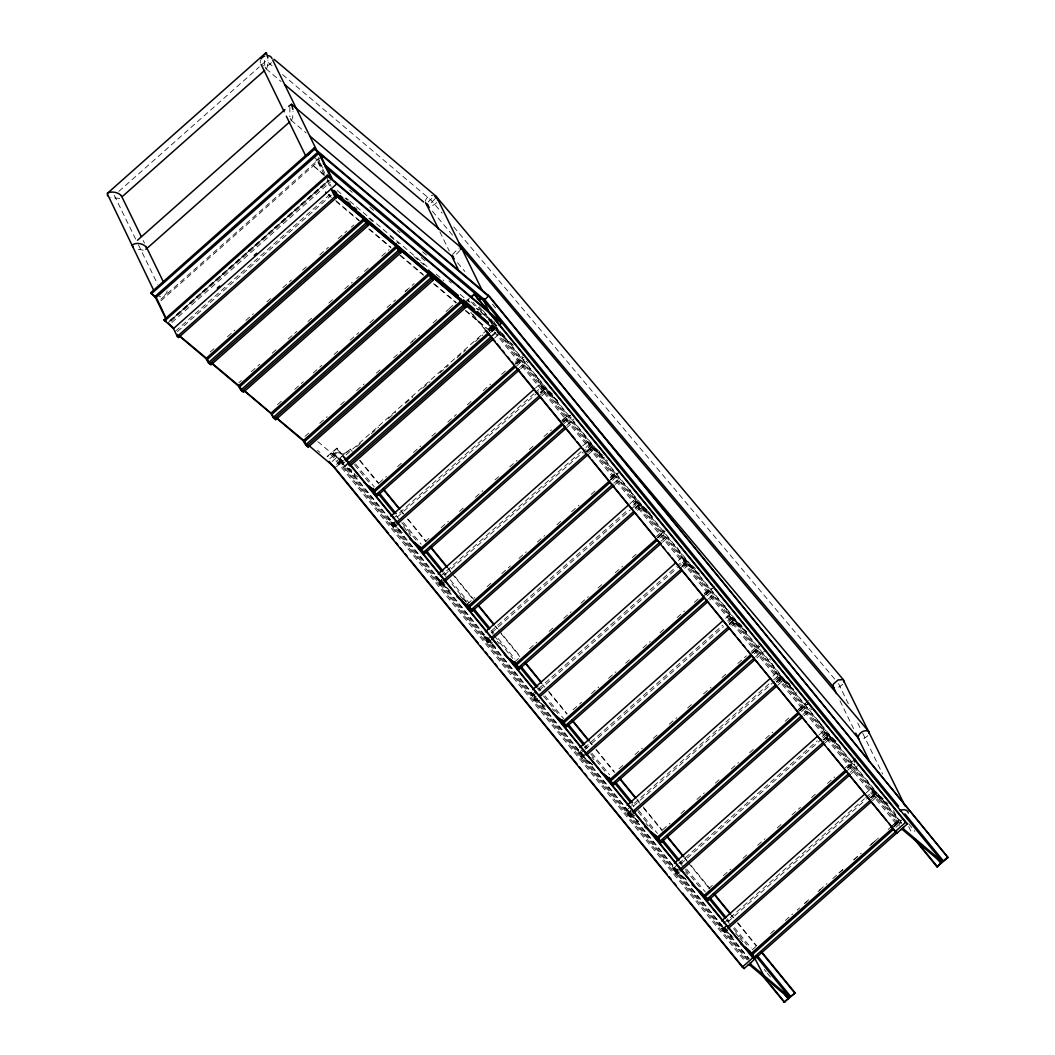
<?xml version="1.0" encoding="UTF-8"?>
<svg xmlns="http://www.w3.org/2000/svg" width="1055" height="1055" viewBox="0 0 1055 1055"><rect width="100%" height="100%" fill="white"/><g stroke="black" fill="none" stroke-linecap="round" stroke-linejoin="round"><path stroke-width="0.75" stroke-dasharray="5 3.75" d="M319.058 160.967L325.428 174.734M491.445 319.23L495.006 326.536L490.509 331.362L491.063 332.496L495.85 328.263M289.861 107.056L289.888 116.881M336.413 466.758L340.91 462.776L342.453 464.675L332.523 452.252L336.98 448.217L342.189 454.6M452.555 254.4L458.74 248.123M428.172 201.887L433.645 196.678M434.792 199.144L430.427 203.589M459.875 250.589L455.509 255.033M343.679 454.745L344.194 454.006L331.587 453.281L327.498 456.63M842.734 684.273L838.962 687.161L836.127 687.979M867.817 735.717L864.045 738.592L861.223 739.41M266.453 68.826L267.627 65.964L267.97 60.069M291.536 120.27L292.71 117.395L293.053 111.5M118.846 191.377L259.214 66.979M261.68 64.803L266.203 60.794L272.559 66.175M321.801 156.654L159.687 300.319L160.241 301.453L319.546 160.281M169.815 320.588L328.184 180.247M170.224 320.588L328.593 180.234M167.771 323.001L328.593 180.484M171.002 321.234L331.824 178.717M171.978 322.408L330.347 182.067M175.499 331.178L330.624 193.711M177.451 331.56L331.349 195.188M210.222 352.001L213.914 348.73M227.458 336.73L234.843 330.189M245.921 320.364L253.306 313.823M266.849 301.822L271.781 297.457M282.859 287.633L291.47 279.997M302.561 270.172L307.48 265.807M319.797 254.901L328.408 247.266M338.259 238.536L346.884 230.9M351.289 227.142L353.755 224.952M238.931 382.675L241.397 380.486M251.248 371.769L259.86 364.133M272.177 353.214L277.096 348.849M288.186 339.037L296.798 331.402M307.875 321.577L312.808 317.212M328.804 303.036L333.736 298.671M344.814 288.846L352.199 282.305M364.516 271.386L369.435 267.034M381.752 256.114L389.137 249.573M356.59 278.56L359.043 276.37M277.505 404.619L282.423 400.254M294.741 389.348L303.352 381.712M313.203 372.982L321.828 365.347M334.132 354.427L339.051 350.062M350.141 340.251L358.753 332.615M369.83 322.79L374.762 318.425M387.066 307.519L395.691 299.884M405.542 291.154L414.153 283.518M405.015 291.76L407.481 289.571M304.987 436.374L308.68 433.104M319.757 423.292L327.142 416.738M340.686 404.738L344.378 401.467M356.696 390.561L364.081 384.007M376.384 373.101L380.077 369.83M393.621 357.83L401.019 351.275M412.096 341.464L419.481 334.91M433.025 322.909L437.944 318.544M449.021 308.733L456.419 302.192M410.316 343.178L412.782 341.002M446.041 311.515L448.507 309.326M466.996 300.345L469.317 298.275M465.07 302.587L469.159 299.251L477.374 309.286M327.09 456.446L336.98 448.217M329.819 458.701L334.316 454.718L343.666 462.618M332.127 461.51L336.624 457.527M343.864 463.369L339.697 458.266L341.688 456.512M339.697 458.266L350.761 449.008L345.104 453.202L332.496 452.476M346.08 454.916L486.948 330.083M488.162 329.002L491.841 325.744L492.514 326.312L493.252 328.052L489.573 331.31M336.558 464.411L339.855 461.483L338.84 459.4M339.947 460.336L341.358 462.644L340.62 460.916L343.073 458.74M356.55 446.806L361.443 442.454M371.241 433.776L378.6 427.262M388.398 418.571L395.744 412.07M405.542 403.379L412.901 396.865M422.699 388.187L430.044 381.673M439.843 372.982L448.415 365.386M456.986 357.79L465.572 350.194M475.37 341.503L482.715 334.989M488.847 329.569L492.514 326.312M488.307 330.175L493.094 325.929L504.369 335.464M340.963 462.433L343.416 460.257M489.177 331.085L493.252 328.052M489.56 331.046L493.239 327.788M490.733 330.677L493.186 328.501L494.347 330.083L491.736 326.879M490.219 332.853L495.125 328.514L505.055 336.914M342.268 464.279L344.721 462.103M494.531 338.101L498.211 334.844L899.559 825.973M379.154 482.887L386.512 476.372M397.537 466.6L402.43 462.261M413.454 452.49L420.8 445.975M431.825 436.203L436.73 431.864M447.755 422.092L456.327 414.496M467.352 404.724L471.031 401.467M483.282 390.614L490.628 384.099M501.653 374.327L506.545 369.989M515.13 362.393L522.476 355.878M515.473 363.909L522.818 357.394M515.842 363.87L523.201 357.355M515.855 364.133L523.201 357.619M517.016 363.5L523.148 358.067M516.765 365.755L524.111 359.241M519.429 367.628L526.788 361.113M520.735 368.736L528.093 362.221M535.439 388.095L540.345 383.756L553.862 395.177M392.935 518.77L533.79 393.937M535.017 392.842L542.375 386.341L553.545 395.783M397.326 516.99L543.088 387.818L542.375 386.341M540.384 392.249L544.064 388.992L558.899 401.533M396.021 525.087L393.568 527.263L392.117 524.045L394.557 521.869M540.331 392.697L543.998 389.44L559.229 402.219M392.117 524.309L394.57 522.133M540.331 392.961L543.998 389.44M540.714 392.922L544.393 389.664M393.568 527.263L392.262 526.155L394.715 523.992M540.476 394.807L544.156 391.563L535.518 373.852M541.782 395.915L545.461 392.658L544.011 389.704M425.178 541.782L430.084 537.443M441.109 527.671L448.454 521.17M459.479 511.398L464.371 507.046M475.396 497.287L482.755 490.773M495.006 479.92L498.672 476.662M509.697 466.89L517.042 460.376M529.294 449.522L534.199 445.184M543.998 436.493L551.343 429.978M562.368 420.207L568.5 414.786M561.735 420.919L567.854 415.499M562.711 421.723L570.069 415.208M563.093 421.697L570.439 415.182M563.106 421.947L570.452 415.433M563.04 422.409L570.399 415.894M564.016 423.583L571.362 417.068M566.68 425.455L574.025 418.941M566.759 427.644L574.105 421.13M582.69 445.922L587.595 441.57L601.099 453.004M440.172 576.584L581.041 451.751M585.947 447.412L589.613 444.155L603.275 455.707M444.577 574.804L590.338 445.632L589.613 444.155M445.17 585.05L437.72 578.76L439.421 581.411L441.86 579.248M583.956 453.32L591.314 446.806L604.911 458.318M443.258 582.914L440.805 585.077L439.355 581.859L441.808 579.696M586.356 451.606L591.248 447.267L607.72 461.088M439.368 582.123L441.821 579.947M586.356 451.87L591.248 447.267M439.355 581.859L442.19 579.92M586.738 451.83L591.644 447.491M440.805 585.077L439.5 583.982L441.953 581.806M587.727 452.635L591.393 449.377L582.07 430.269M589.033 453.742L592.699 450.485L591.262 447.518M467.523 603.948L474.869 597.433M487.12 586.58L492.026 582.241M501.824 573.551L510.396 565.955M518.968 558.359L526.326 551.844M537.351 542.072L544.697 535.558M556.948 524.704L560.614 521.447M571.639 511.688L578.997 505.174M591.248 494.32L596.141 489.968M610.845 476.952L615.738 472.6M610.199 477.651L616.331 472.231M611.188 478.456L617.307 473.036M610.344 479.511L617.689 472.996M610.344 479.774L617.702 473.26M610.291 480.223L620.089 471.545M612.48 480.315L618.612 474.882M613.931 483.269L620.05 477.849M615.236 484.377L621.355 478.944M629.941 503.736L634.833 499.397L647.124 509.776M491.103 631.154L628.292 509.578M633.185 505.226L636.864 501.982L650.526 513.521M491.815 632.631L630.231 509.974M631.457 508.879L637.589 503.459L636.864 501.982M634.873 507.89L638.552 504.633L653.401 517.174M636.046 507.257L638.882 505.305L652.491 516.805M490.509 640.728L488.056 642.904L486.619 639.95L489.058 637.774M636.06 507.508L638.499 505.081M486.619 639.95L489.441 637.734M635.216 508.563L638.882 505.305M488.056 642.904L486.751 641.796L489.204 639.633M636.191 509.367L638.644 507.191L630.006 489.494M637.497 510.475L639.95 508.299L638.499 505.345M514.774 661.775L519.667 657.423M529.465 648.746L536.824 642.231M549.075 631.378L553.967 627.039M563.766 618.349L571.124 611.834M580.923 603.157L588.268 596.642M598.066 587.952L602.972 583.613M615.21 572.76L622.569 566.245M632.367 557.568L637.26 553.216M656.223 536.56L663.569 530.045M658.426 536.283L664.558 530.85M657.582 537.338L664.94 530.823M657.595 537.588L664.94 531.074M657.542 538.037L664.887 531.535M659.731 538.129L665.85 532.709M661.169 541.096L667.301 535.663M662.474 542.191L668.606 536.771M678.405 560.469L682.084 557.211L696.827 569.674M545.039 706.468L533.909 697.052L532.221 694.401L675.53 567.392M676.756 566.311L684.115 559.796L696.524 570.293M532.946 695.878L676.255 568.869M677.481 567.788L684.827 561.273L684.115 559.796M682.123 565.704L685.803 562.447L701.878 576.043M682.071 566.166L685.737 562.908L700.968 575.674M682.071 566.416L685.737 562.908M681.227 567.471L686.132 563.133M537.747 698.555L535.307 700.718L534.001 699.623L536.454 697.447M683.442 567.194L685.895 565.018L675.873 544.486M684.748 568.289L687.201 566.126L685.75 563.159M573.036 709.817L581.622 702.221M591.42 693.544L598.765 687.029M608.564 678.339L615.909 671.824M625.707 663.147L630.613 658.808M642.864 647.941L650.21 641.44M660.008 632.749L664.914 628.411M677.165 617.557L684.51 611.043M694.309 602.352L699.214 598.014M704.107 593.675L710.239 588.242M704.687 593.292L710.819 587.872M704.45 595.191L711.795 588.677M704.832 595.152L712.178 588.637M706.059 594.321L714.644 586.725M706.006 594.783L712.125 589.349M706.982 595.956L713.101 590.523M708.419 598.91L714.538 593.477M709.725 600.018L715.844 594.585M725.655 618.296L729.335 615.039L741.612 625.417M592.29 764.282L580.184 753.692L579.459 752.215L583.138 748.958M584.365 747.876L722.781 625.219M727.686 620.868L731.352 617.61L742.535 627.066M580.184 753.692L583.863 750.448M585.09 749.353L723.506 626.696M728.398 622.358L732.078 619.1L731.352 617.61M729.374 623.531L733.04 620.274L746.65 631.774M729.308 623.98L732.988 620.722L746.98 632.446M729.322 624.244L732.988 620.722M729.704 624.204L733.37 620.947M592.62 764.967L581.094 755.327L582.545 758.545L581.239 757.437L583.692 755.275M730.68 625.008L733.133 622.832L723.123 602.313M731.985 626.116L734.438 623.94L733.001 620.986M619.061 768.726L622.74 765.468M634.991 754.615L642.337 748.101M653.362 738.329L658.267 733.99M669.279 724.218L676.637 717.703M687.662 707.945L692.555 703.593M703.58 693.821L710.938 687.319M721.963 677.547L726.855 673.209M737.88 663.437L746.452 655.841M751.358 651.489L758.703 644.974M751.701 653.005L759.046 646.491M752.083 652.966L759.429 646.464M752.083 653.23L759.442 646.715M753.257 652.597L759.376 647.177M754.22 653.77L760.352 648.35M755.67 656.738L761.789 651.304M756.976 657.832L765.548 650.236M772.906 676.11L776.572 672.853L791.316 685.315M638.301 821.054L628.398 812.693L626.71 810.042L772.471 680.857M773.697 679.776L778.603 675.437L791.013 685.935M633.554 806.086L774.423 681.253M775.649 680.172L779.329 676.914L778.603 675.437M628.398 812.693L630.85 810.517M776.612 681.345L780.291 678.088L796.38 691.684M632.248 814.196L629.795 816.359L628.345 813.141L630.798 810.979M776.559 681.794L780.238 678.55L796.71 692.357M628.358 813.405L630.798 811.229M776.572 682.058L780.238 678.55M776.942 682.018L780.621 678.761M629.795 816.359L628.49 815.264L630.943 813.088M777.931 682.822L780.384 680.66L769.675 658.716M778.01 685.012L781.689 681.754L780.238 678.8M662.632 829.797L669.978 823.296M681.003 813.524L684.682 810.266M696.933 799.413L704.278 792.898M715.303 783.127L720.209 778.788M731.234 769.016L738.579 762.501M749.604 752.729L754.51 748.391M765.534 738.619L772.88 732.104M785.131 721.251L788.797 717.993M798.595 709.316L808.407 700.625M797.962 710.015L805.308 703.514M798.938 710.833L806.297 704.318M799.334 711.057L807.906 703.448M800.494 710.424L809.08 702.815M801.47 711.598L807.589 706.164M802.908 714.552L810.266 708.037M804.213 715.659L811.559 709.145M818.917 735.019L823.823 730.68L836.101 741.058M685.539 878.881L674.673 869.333L673.96 867.856L677.627 864.599M678.853 863.518L817.269 740.861M822.175 736.509L825.854 733.251L835.784 741.652M680.805 863.913L821.674 739.08M822.9 737.986L826.566 734.742L825.854 733.251M822.636 740.254L827.542 735.915L839.912 746.373M679.486 872.01L677.046 874.186L675.596 871.219L678.035 868.793M823.81 739.885L827.476 736.364L840.242 747.046M675.596 871.219L678.431 869.017M824.192 739.845L827.872 736.588M677.046 874.186L675.741 873.078L678.18 870.903M825.181 740.65L827.634 738.474L818.311 719.365M825.261 742.839L828.927 739.581L827.476 736.364M708.657 888.706L712.336 885.448M723.361 875.676L730.706 869.175M742.957 858.308L747.85 853.97M757.648 845.292L765.007 838.778M777.258 827.924L782.151 823.573M791.949 814.895L800.521 807.299M811.546 797.527L816.451 793.189M827.476 783.417L834.822 776.902M845.2 767.842L855.645 758.453M847.416 767.565L855.987 759.969M847.798 767.526L853.917 762.092M847.798 767.789L853.93 762.356M847.745 768.238L856.317 760.642M847.495 770.493L854.84 763.991M850.159 772.365L857.504 765.864M851.464 773.473L857.583 768.053M866.168 792.833L871.074 788.494L884.802 800.099M723.651 923.507L864.52 798.675M865.746 797.593L873.092 791.079L887.994 803.673M728.056 921.727L865.245 800.152M866.471 799.07L873.817 792.556L873.092 791.079M869.887 798.068L874.78 793.729L889.629 806.284M726.737 929.837L724.284 932L722.833 928.782L725.286 926.62M871.048 797.435L874.727 794.178L889.958 806.956M722.846 929.046L725.299 926.87M871.061 797.699L874.727 794.178M722.833 928.782L725.669 926.844M871.443 797.659L875.109 794.402M722.438 929.798L724.244 931.974L722.978 930.906L725.431 928.73M871.206 799.558L874.872 796.301L866.933 780.014M872.498 800.653L876.178 797.395L874.74 794.441M752.228 949.79L758.347 944.357M770.598 933.504L775.504 929.165M785.302 920.474L792.648 913.96M804.899 903.106L809.805 898.768M819.603 890.077L826.949 883.576M839.2 872.709L844.092 868.371M853.891 859.693L861.249 853.179M871.048 844.488L878.393 837.973M890.644 827.12L899.137 819.63A6.211 4.932 -26 0 1 896.565 815.41M797.105 910.149L799.571 907.973M804.49 903.608L806.956 901.432M818.021 891.62L820.487 889.431M832.791 878.538L837.71 874.173M838.936 873.078L842.629 869.808M853.706 859.996L858.625 855.631M869.702 845.82L873.395 842.549M874.621 841.468L877.087 839.279M888.152 829.467L891.844 826.197M893.071 825.115L899.229 819.656M894.666 825.379L900.785 819.959M893.809 826.434L901.168 819.92M893.822 826.685L901.181 820.183M893.77 827.146L901.115 820.632M895.959 827.239L902.091 821.805M318.861 157.38A6.211 4.932 -26 0 1 317.291 159.912L316.052 160.914A6.211 4.932 -26 0 1 313.045 162.048M119.677 198.406L110.867 197.602M143.282 250.114L135.963 249.033M321.867 165.569L318.109 162.391L317.014 162.523L323.305 167.851M489.032 319.902L495.916 325.731L497.011 325.599L480.223 311.396M392.117 524.045L402.39 532.63M628.345 813.141L638.631 821.74M282.569 74.628L431.482 200.516L442.085 213.097M266.084 68.839L281.092 81.525M291.18 120.27L306.174 132.956M314.377 157.446L317.291 159.912M349.719 190.177L352.238 192.3M369.843 207.189L373.615 210.38M397.524 230.597L400.03 232.72M422.673 251.855L426.457 255.046M323.806 174.484L312.478 164.91L324.36 175.618M421.222 257.512L426.246 261.759M448.902 280.907L451.408 283.03M337.244 190.52L341.002 193.698M346.014 197.944L348.532 200.068M349.785 201.123L430.058 268.985M436.322 274.287L443.852 280.656M460.151 294.437L468.934 301.862M476.464 308.218L478.97 310.341M344.945 198.103L347.464 200.226M368.828 218.28L373.852 222.539M390.192 236.346L398.988 243.784M414.061 256.523L424.11 265.029M491.564 323.621L495.006 326.536M492.131 325.85L494.478 327.841M512.901 344.761L496.813 331.165L495.125 328.514M497.142 331.85L513.231 345.447M496.905 333.736L498.211 334.844M328.211 194.16L330.716 196.27M335.714 200.503L359.465 220.574M369.461 229.027L390.706 246.989M400.715 255.442L423.213 274.471M434.462 283.98L455.707 301.941M465.703 310.394L490.509 331.362M328.764 195.294L331.257 197.404M336.242 201.611L358.674 220.587M368.657 229.014L391.089 247.978M399.819 255.363L423.49 275.381M433.473 283.808L455.905 302.772M465.506 310.895L486.078 328.29M544.156 391.563L545.461 392.658M591.393 449.377L592.699 450.485M638.644 507.191L639.95 508.299M685.895 565.018L687.201 566.126M733.133 622.832L734.438 623.94M780.384 680.66L781.689 681.754M827.634 738.474L828.927 739.581M874.872 796.301L876.178 797.395M317.779 441.597L340.62 460.916M349.442 468.367L351.922 470.464M347.398 467.866L354.823 474.143M347.728 468.539L357.619 476.913M345.011 468.341L749.709 963.07M317.515 450.366L319.916 452.397M397.049 525.627L388.451 518.361L392.262 526.155M396.693 526.181L390.482 520.933L392.17 523.597L400.834 530.916M444.3 583.441L435.702 576.175L439.5 583.982M462.736 599.029L467.642 603.183L450.05 581.648M439.421 581.411L448.072 588.73M439.75 582.083L450.881 591.499M490.311 640.227L482.953 634.002L486.751 641.796M492.421 642.877L484.97 636.574L486.658 639.238L494.083 645.502M486.988 639.91L495.652 647.229M536.336 697.012L530.19 691.816L534.001 699.623M532.221 694.401L539.672 700.691M544.129 706.098L533.856 697.5L535.307 700.718M584.813 755.868L577.441 749.63L581.239 757.437M579.459 752.215L584.43 756.422M634.503 815.766L624.679 807.457L628.49 815.264M626.71 810.042L634.161 816.333M678.075 870.467L671.93 865.271L675.741 873.078M673.96 867.856L677.679 871.008M675.978 871.193L687.108 880.595M727.765 930.365L719.18 923.099L722.978 930.906M727.409 930.932L721.198 925.683L722.899 928.334L731.55 935.653M723.229 929.007L733.12 937.381M544.064 388.992L543.088 387.818M591.314 446.806L590.338 445.632M638.552 504.633L637.589 503.459M685.803 562.447L684.827 561.273M733.04 620.274L732.078 619.1M780.291 678.088L779.329 676.914M827.542 735.915L826.566 734.742M874.78 793.729L873.817 792.556M453.742 226.931L836.378 681.055M432.418 211.251L452.569 235.173M457.501 262.695L464.925 271.504M492.5 304.222L495.679 308.007M675.464 872.511L676.387 873.632M721.66 928.189L723.519 930.431M908.619 823.731L914.87 831.393M483.216 310.829L902.104 823.48M479.352 306.781L901.511 823.428M478.403 307.269L487.331 318.188M488.373 319.467L900.284 823.586M473.141 302.205L479.3 309.748M480.328 311.001L483.414 314.759M491.736 324.953L899.348 823.797M468.051 299.95L470.002 302.337M490.008 326.826L493.133 330.65M494.175 331.929L897.739 825.828M472.864 314.232L484.667 328.672M470.741 312.306L483.928 328.435M360.124 460.481L378.864 483.414M400.729 510.158L403.841 513.983M408.008 519.073L425.706 540.727M448.599 568.764L450.683 571.309M454.85 576.399L473.59 599.332M495.441 626.09L497.525 628.635M498.567 629.901L519.39 655.379M548.534 691.051L567.26 713.984M590.167 742.008L592.251 744.553M596.405 749.657L614.102 771.311M637.009 799.334L639.093 801.879M643.247 806.97L661.986 829.903M684.893 857.926L686.963 860.484M691.131 865.575L709.87 888.508M731.722 915.252L733.805 917.797M737.973 922.901L756.712 945.834M350.181 448.982L352.265 451.527M359.544 460.442L378.283 483.375M401.19 511.398L403.274 513.943M407.428 519.047L426.167 541.98M448.032 568.724L451.144 572.549M452.186 573.828L473.009 599.293M494.861 626.05L496.945 628.595M501.112 633.699L519.851 656.619M542.745 684.655L544.828 687.201M548.996 692.291L566.693 713.945M589.587 741.968L591.67 744.527M595.838 749.617L614.564 772.55M637.471 800.574L639.554 803.119M643.708 808.222L662.448 831.142M684.313 857.9L687.438 861.724M688.467 862.99L709.29 888.468M731.155 915.226L733.238 917.771M737.392 922.861L756.132 945.794M355.575 463.963L374.314 486.896M403.458 522.568L421.156 544.222M444.05 572.245L446.133 574.79M450.3 579.894L469.04 602.814M491.933 630.85L494.017 633.396M498.184 638.486L514.84 658.874M538.775 688.177L540.859 690.722M545.026 695.812L563.752 718.745M585.617 745.489L587.701 748.048M591.855 753.138L609.553 774.792M638.697 810.464L657.436 833.397M680.33 861.421L682.414 863.966M686.581 869.056L705.32 891.989M727.172 918.747L729.256 921.292M734.465 927.662L751.12 948.049M354.454 464.648L370.041 483.731M396.601 516.225L400.742 521.302M401.77 522.568L417.292 541.571M442.81 572.786L445.909 576.584M491.089 631.866L493.16 634.398M494.188 635.664L512.822 658.465M537.298 688.427L539.369 690.959M543.51 696.023L560.06 716.279M584.536 746.241L586.606 748.773M590.747 753.837L607.298 774.106M631.787 804.068L633.857 806.6M637.998 811.664L653.507 830.654M679.038 861.882L684.207 868.212M685.236 869.478L699.716 887.202M726.275 919.709L729.387 923.507M733.515 928.571L746.966 945.016M403.524 526.616L407.678 531.72M408.72 532.986L410.804 535.544M459.729 595.416L463.897 600.506M497.195 641.269L499.279 643.814M552.372 708.789L554.455 711.334M591.921 757.2L594.005 759.745M646.042 823.441L648.126 825.986M685.605 871.839L687.689 874.397M735.572 932.989L738.685 936.814M739.726 938.08L743.894 943.183M764.202 969.4L766.273 971.945M767.315 973.224L770.44 977.036M336.4 448.19L341.609 454.56M340.277 458.305L344.444 463.396M348.612 468.486L749.353 958.942M348.031 468.46L748.773 958.903M333.011 451.738L345.513 467.035M346.554 468.315L749.577 961.553M331.587 453.281L745.648 960.024M330.479 453.993L744.962 961.237M265.979 68.746L265.122 66.993M291.075 120.178L290.217 118.424M908.658 826.527L911.415 832.171M838.488 683.574L848.352 703.777M857.715 722.992L860.603 728.9M862.739 733.291L882.639 774.093M840.031 700.863L853.614 728.715M893.532 810.57L897.132 817.928M493.78 321.353L495.916 325.731M493.094 325.929L496.259 332.404M491.841 325.744L492.856 327.828M439.895 231.849L449.272 251.077M326.14 176.198L331.125 186.419M318.109 162.391L324.518 175.539M327.367 181.381L330.215 187.223M343.231 463.119L343.956 464.596M341.213 460.534L344.365 466.996M143.203 240.5L144.482 243.125M114.309 195.399L135.607 239.076M138.456 244.892L157.643 284.243M264.792 65.436L264.423 59.41M167.165 290.995A6.211 4.932 -26 0 1 162.285 296.389M160.716 296.706A6.211 4.932 -26 0 1 159.186 296.666M436.559 202.441A6.211 4.932 -26 0 1 431.271 205.672M425.495 201.281A6.211 4.932 -26 0 1 427.394 197.417L428.673 196.441A6.211 4.932 -26 0 1 433.236 195.346M271.372 62.575A6.211 4.932 -26 0 1 270.41 63.775L269.157 64.777A6.211 4.932 -26 0 1 263.17 65.687M260.4 62.997A6.211 4.932 -26 0 1 260.427 60.333"/><path stroke-width="1.5" d="M490.219 314.047L483.81 300.912L488.307 296.073L487.753 294.938L948.01 857.544L489.533 296.442L314.021 148.069L150.733 292.763L155.665 297.932L166.347 319.836M843.947 681.992L843.71 680.145L435.847 196.072L274.036 59.278M869.043 733.436L868.806 731.577L460.943 247.516L291.51 104.274L288.622 106.331M427.051 203.879L429.24 207.479M265.095 54.187L266.414 52.842L267.838 58.012M750.619 962.819L750.725 964.323L789.562 997.16L795.219 992.966L761.908 952.203M903.41 827.41L903.515 828.9L942.352 861.737L947.443 857.517M435.491 198.076L435.359 195.966M460.573 249.507L460.455 247.411M759.178 971.642L784.168 1002.21L789.562 997.16L755.894 955.949M914.026 838.738L936.959 866.801L942.352 861.737L483.718 300.438M265.952 52.75L107.162 193.527L153.661 290.217M145.867 249.349L146.724 247.912C144.139 243.507 136.398 242.017 132.257 244.958L133.181 247.477M123.039 195.914L264.634 70.434M137.48 240.263L284.982 109.549M148.122 247.358L289.729 121.879M151.287 293.897L314.575 149.203L314.021 148.069M154.689 296.758L317.964 152.065L318.531 152.659L331.046 178.308L327.248 175.196L163.973 319.889L173.468 328.593L336.756 183.9L336.202 182.766M155.665 297.932L318.94 153.239M321.524 158.527L323.516 156.76L322.962 155.626M164.527 321.037L327.802 176.33L327.248 175.196M217.277 288.147L219.743 285.958M254.242 255.389L256.708 253.2M178.757 335.556L205.976 358.555L208.376 362.696L210.987 364.898L368.577 225.243L365.966 223.04L363.553 218.913L334.712 194.634L336.163 197.852L178.585 337.495L177.28 336.4L334.857 196.744L331.059 188.951L488.505 322.922L462.723 301.123L464.411 303.774L463.396 301.69M205.976 358.555L363.553 218.913M206.938 359.729L364.529 220.086M208.376 362.696L365.966 223.04M238.377 385.959L395.968 246.303L396.522 246.883L398.381 250.444L400.979 252.646L243.402 392.289L240.791 390.086L238.377 385.959L211.158 362.946M239.353 387.132L396.931 247.477M240.791 390.086L398.381 250.444M270.792 413.349L428.37 273.707L428.937 274.287L430.783 277.834L433.394 280.05L275.803 419.692L273.192 417.49L270.792 413.349L244.813 391.392M271.755 414.523L429.345 274.88M273.192 417.49L430.783 277.834M303.194 440.753L460.784 301.097L461.338 301.677L463.198 305.238L465.796 307.44L308.218 447.096L305.607 444.88L303.194 440.753L277.214 418.795M304.17 441.926L461.747 302.284M470.49 297.246L474.552 294.187L907.379 823.889L896.895 833.173L484.97 329.714M471.572 296.824L474.552 294.187M305.607 444.88L463.198 305.238M344.972 459.848L488.294 332.839M345.935 461.022L489.256 334.013M499.266 325.23L501.547 323.212L500.993 322.078L332.8 179.891L319.718 153.661L488.307 296.073M343.706 467.233L495.599 332.628M348.691 465.084L491.999 338.075M349.996 466.191L493.305 339.183M363.804 482.135L373.707 490.496L514.576 365.663M519.508 369.817L377.426 495.731L376.121 494.637L374.67 491.67L515.539 366.837M376.121 494.637L518.203 368.723M390.904 516.185L534.226 389.176M395.928 522.898L539.25 395.902M397.234 524.005L540.556 396.997M409.815 538.907L420.945 548.323L561.814 423.49M565.533 428.726L424.664 553.558L423.358 552.451L421.921 549.497L562.79 424.664M423.358 552.451L565.454 426.537M438.155 573.999L581.463 447.004M443.179 580.725L586.501 453.716M444.485 581.819L587.806 454.824M457.066 596.734L468.196 606.137L609.065 481.304M614.01 485.458L471.915 611.373L470.609 610.278L469.172 607.311L610.027 482.478M470.609 610.278L612.704 484.351M485.392 631.826L628.714 504.818M491.656 637.457L633.739 511.543M491.736 639.647L635.044 512.638M504.316 654.548L515.447 663.964L656.316 539.131M661.248 543.285L519.166 669.2L517.86 668.092L516.409 665.138L657.278 540.305M517.86 668.092L659.942 542.178M532.643 689.64L675.965 562.645M538.894 695.271L680.989 569.357M540.2 696.379L682.295 570.465M552.794 713.417L562.684 721.778L703.553 596.945M707.272 602.181L566.403 727.014L565.098 725.919L563.66 722.952L704.529 598.119M565.098 725.919L707.193 599.992M579.894 747.467L723.202 620.459M584.918 754.18L728.24 627.184M586.224 755.288L729.546 628.279M601.271 772.286L609.935 779.605L750.804 654.773M754.523 660.008L613.654 784.841L612.348 783.733L610.911 780.779L751.767 655.946M612.348 783.733L754.444 657.819M627.132 805.282L770.453 678.286M632.169 812.007L775.478 684.998M633.475 813.102L776.783 686.106M644.816 826.962L657.186 837.419L798.055 712.587M801.76 717.822L660.905 842.655L659.599 841.56L658.149 838.593L799.017 713.76M659.599 841.56L801.681 715.633M674.382 863.109L817.691 736.1M679.407 869.821L823.955 741.731M680.712 870.929L824.034 743.92M692.054 884.789L704.423 895.247L845.292 770.414M850.238 774.555L708.142 900.482L706.837 899.374L705.399 896.42L846.268 771.587M706.837 899.374L848.932 773.46M721.633 920.923L864.942 793.927M727.884 926.554L869.979 800.64M727.963 928.743L871.285 801.747M740.544 943.645L751.674 953.061L892.543 828.228M763.662 975.268L752.65 954.234L893.506 829.401M742.324 967.079L752.808 957.795L754.589 959.298L744.105 968.582L742.324 967.079L329.081 461.338M895.115 831.67L905.599 822.386L907.379 823.889M754.088 957.202L896.183 831.274M755.393 958.296L897.489 832.382M748.074 965.061L750.725 964.323M900.878 829.652L903.515 828.9M784.168 1002.21L795.219 992.966M936.959 866.801L948.01 857.544M107.834 192.867C112.226 191.126 117.989 192.247 121.312 195.623L141.093 236.162M453.439 256.299L452.199 256.405L309.933 136.135M477.322 298.855L482.676 299.158M467.866 605.465L467.523 603.948M156.852 298.591L166.413 319.032M284.85 84.69L423.635 202.032M314.575 149.203L317.964 152.065M323.318 163.472L484.337 299.594M325.27 166.875L483.81 300.912M327.802 176.33L501.547 323.212M333.987 190.401L336.492 192.524M340.264 195.716L342.783 197.839M347.807 202.085L350.326 204.222M354.098 207.4L356.603 209.523M428.238 270.08L458.398 295.585M463.422 299.831L474.724 309.392M477.242 311.515L481.014 314.707M395.968 246.303L367.127 222.025L368.577 225.243M428.37 273.707L399.529 249.428L400.979 252.646M460.784 301.097L431.943 276.832L433.394 280.05M490.351 326.101L464.345 304.222L465.796 307.44M334.857 196.744L336.163 197.852M902.605 829.718L941.442 862.542L938.383 858.796M150.733 292.763L156.325 297.484M368.432 485.643L373.76 490.048L373.035 488.307M163.973 319.889L166.228 321.801M179.667 335.925L206.015 357.843M212.068 363.316L238.43 385.246M244.483 390.719L270.462 412.676M276.885 418.11L303.247 440.041M309.563 446.133L335.213 467.813L334.158 466.534M414.43 542.415L420.998 547.611M510.172 659.098L515.499 663.503L514.774 661.775M556.17 715.87L562.75 721.33L562.012 719.589M603.42 773.697L610.001 779.144L609.263 777.416M650.671 831.511L657.225 836.707M697.909 889.339L701.628 892.477M745.16 947.153L750.105 951.333M749.815 965.127L788.652 997.964L785.527 994.14M833.938 687.609L458.925 242.716M868.806 731.577C864.863 728.636 857.161 733.647 858.361 738.447L869.122 760.523M859.021 739.054L607.034 440.159M373.707 490.496L374.67 491.67M420.945 548.323L421.921 549.497M468.196 606.137L469.172 607.311M515.447 663.964L516.409 665.138M562.684 721.778L563.66 722.952M609.935 779.605L610.911 780.779M657.186 837.419L658.149 838.593M704.423 895.247L705.399 896.42M751.674 953.061L752.65 954.234M107.307 195.162L108.098 196.032M454.323 258.923L452.015 255.996M592.185 422.541L594.308 425.06M597.486 428.831L599.609 431.35M601.719 433.869L604.911 437.64M483.783 298.459L898.649 806.178M904.9 813.84L943.46 861.038M934.677 855.631L940.928 863.28M473.985 294.147L905.599 822.386M914.606 838.778L937.539 866.841M486.751 331.217L489.863 335.042M491.947 337.587L495.072 341.411M497.156 343.956L500.281 347.781M502.365 350.326L504.448 352.871M507.561 356.696L509.644 359.241M511.728 361.786L513.811 364.344M515.895 366.889L575.226 439.5M577.309 442.058L580.435 445.869M582.518 448.428L584.602 450.973M587.727 454.797L589.811 457.343M591.881 459.888L655.392 537.602M657.476 540.147L660.588 543.971M662.672 546.516L664.755 549.075M667.881 552.886L669.965 555.444M672.048 557.99L735.546 635.703M737.63 638.249L740.755 642.073M742.839 644.618L744.909 647.163M748.035 650.988L806.337 722.332M808.42 724.877L815.7 733.805M817.783 736.35L820.909 740.175M822.992 742.72L825.076 745.265M828.188 749.09L886.49 820.434M888.574 822.979L896.895 833.173M383.031 488.505L399.687 508.892M430.915 547.097L447.557 567.485M478.785 605.702L493.358 623.531M525.627 663.028L541.241 682.137M572.469 720.354L589.125 740.729M619.311 777.68L635.967 798.055M667.195 836.272L683.851 856.66M715.079 894.877L730.693 913.986M383.493 489.744L399.106 508.853M430.335 547.07L446.99 567.458M478.218 605.662L493.819 624.771M525.047 662.988L541.703 683.376M571.889 720.314L588.545 740.702M619.773 778.92L635.387 798.028M666.615 836.246L683.271 856.62M713.457 893.572L730.113 913.947M761.341 952.164L794.639 992.926M379.523 493.265L396.166 513.653M426.352 550.591L443.008 570.979M474.236 609.183L489.85 628.292M521.078 666.509L537.734 686.897M567.92 723.836L584.576 744.223M615.803 782.441L632.459 802.815M662.646 839.767L679.301 860.142M710.516 898.359L726.13 917.468M757.358 955.685L790.67 996.448M377.967 493.424L394.53 513.693M425.218 551.251L441.768 571.52M472.455 609.078L489.019 629.334M519.706 666.892L536.257 687.161M566.957 724.719L583.507 744.975M614.208 782.546L630.758 802.802M662.487 841.639L677.996 860.616M708.696 898.187L725.247 918.443M785.012 994.878L788.138 998.689M344.273 457.145L754.589 959.298M342.651 455.839L752.808 957.795M764.967 978.051L767.051 980.596M770.163 984.421L784.735 1002.25M334.29 467.035L388.517 533.408M390.601 535.953L393.726 539.791M395.81 542.336L397.906 544.894M399.99 547.44L403.116 551.264M405.199 553.822L407.283 556.381M410.408 560.205L478.192 643.154M480.276 645.713L483.414 649.537M485.498 652.096L487.581 654.641M489.665 657.199L492.791 661.023M494.874 663.582L496.971 666.127M500.096 669.951L567.88 752.914M569.964 755.459L577.256 764.4M579.34 766.945L582.479 770.783M584.562 773.328L586.646 775.887M589.771 779.711L666.945 874.147M669.028 876.705L671.112 879.25M674.237 883.088L676.321 885.633M682.585 893.295L744.105 968.582M291.51 104.274L292.934 109.443M168.549 323.41L172.915 327.459L177.28 336.4M905.098 805.994L843.051 679.539L838.026 679.987L833.463 684.022L832.962 686.172L836.457 693.531M855.763 733.12L857.188 736.047M482.214 290.455L436.77 197.285A6.211 4.932 -26 0 0 434.66 195.676M426.194 203.747L438.458 228.895M451.435 255.508L457.936 268.827M460.692 298.539L464.49 306.346L306.913 445.988L305.014 442.085M428.277 271.135L432.088 278.942L274.498 418.584L273.232 415.987M395.876 243.745L399.674 251.538L242.096 391.194L239.551 385.985M706.705 897.541L708.142 900.482M363.461 216.341L367.272 224.148L209.681 363.79L207.782 359.887M658.03 836.773L660.905 842.655M272.718 60.069L317.436 151.762M325.718 192.05L326.272 193.184M261.126 64.474L284.204 111.79M286.367 116.235L305.844 156.166M563.528 721.132L564.966 724.073M517.003 664.782L519.166 669.2M469.04 605.478L471.915 611.373M306.768 444.129L308.218 447.096M274.366 416.738L275.803 419.692M146.408 247.055L163.71 282.555M177.135 334.541L178.585 337.495M121.312 195.623L121.628 196.481M899.955 810.662A6.211 4.932 -26 0 1 908.421 813.023M437.324 198.459A6.211 4.932 -26 0 1 437.469 199.764M428.304 205.356A6.211 4.932 -26 0 1 425.64 202.586M261.033 59.014A6.211 4.932 -26 0 1 264.686 56.073M267.785 55.599A6.211 4.932 -26 0 1 271.992 58.592M307.915 155.138A6.211 4.932 -26 0 1 310.117 152.935M363.619 218.451L334.778 194.186L333.09 191.522L362.88 216.723L363.619 218.451M396.021 245.855L367.18 221.576L365.492 218.926L395.295 244.114L396.021 245.855M428.436 273.258L399.594 248.98L397.906 246.316L427.697 271.517L428.436 273.258M460.837 300.649L431.996 276.37L430.308 273.72L460.112 298.908L460.837 300.649"/></g></svg>
